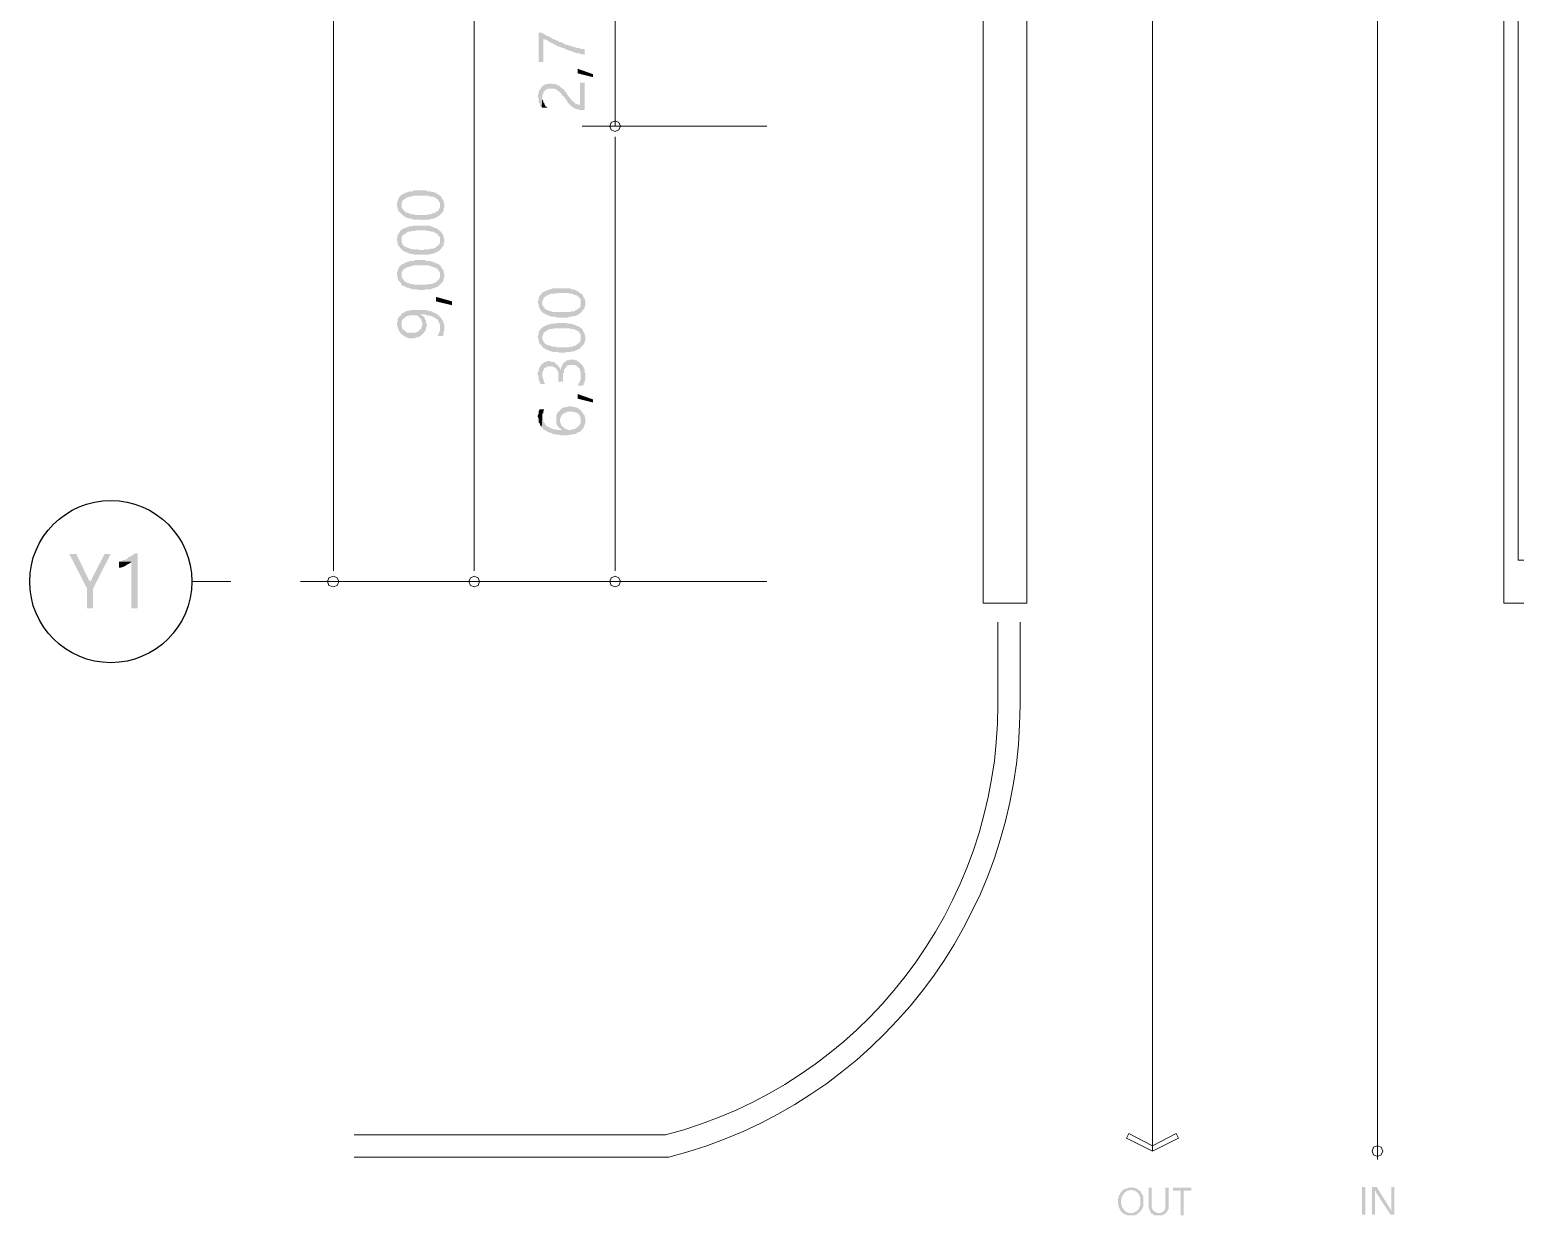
# Model space of a CAD drawing. Header units: millimetres. Extents: x -2246 to 101218, y 0 to 66109.
# Drawn here: x -2244 to 18315, y 8037 to 24444 of the extents above; entities that cross this region are included whole.
import ezdxf

# ---------------------------------------------------------------- set-up
doc = ezdxf.new("R2010")
doc.units = ezdxf.units.MM
doc.layers.add('PDF_솔리드 채우기', color=7, linetype='Continuous')
doc.layers.add('PDF_형상', color=7, linetype='Continuous')

msp = doc.modelspace()

# ---------------------------------------------------------------- hatches: boundary and pattern name
at = {"layer": 'PDF_솔리드 채우기', "transparency": 33554559}
for points in [[(4798, 24401), (4798, 23999), (4862, 23999), (4862, 24317), (4872, 24317), (4883, 24306), (4904, 24306), (4915, 24296), (4936, 24285), (4947, 24274), (4968, 24264), (4978, 24264), (4999, 24253), (5010, 24243), (5031, 24232), (5042, 24232), (5052, 24221), (5074, 24211), (5084, 24211), (5095, 24211), (5105, 24200), (5127, 24190), (5148, 24190), (5158, 24179), (5180, 24168), (5190, 24168), (5211, 24158), (5222, 24158), (5243, 24147), (5254, 24147), (5275, 24137), (5285, 24137), (5296, 24126), (5317, 24126), (5338, 24115), (5349, 24115), (5370, 24115), (5381, 24105), (5402, 24105), (5413, 24105), (5434, 24094), (5434, 24168), (5423, 24179), (5413, 24179), (5391, 24179), (5381, 24179), (5360, 24190), (5349, 24190), (5328, 24190), (5317, 24200), (5296, 24200), (5275, 24211), (5264, 24211), (5243, 24221), (5222, 24221), (5211, 24232), (5190, 24232), (5169, 24243), (5158, 24243), (5148, 24253), (5127, 24264), (5116, 24264), (5105, 24274), (5084, 24274), (5074, 24285), (5052, 24296), (5042, 24296), (5021, 24306), (5010, 24317), (4989, 24317), (4978, 24327), (4957, 24338), (4947, 24348), (4925, 24359), (4915, 24359), (4894, 24370), (4883, 24380), (4862, 24391), (4841, 24401)], [(4788, 23522), (4788, 23512), (4798, 23491), (4798, 23480), (4798, 23459), (4798, 23448), (4809, 23427), (4819, 23416), (4819, 23395), (4830, 23385), (4841, 23374), (4851, 23512), (4851, 23522), (4851, 23543), (4862, 23554), (4862, 23575), (4872, 23586), (4883, 23596), (4894, 23607), (4904, 23618), (4915, 23618), (4936, 23628), (4947, 23628), (4968, 23628), (4989, 23628), (4999, 23628), (5021, 23628), (5042, 23618), (5052, 23607), (5063, 23607), (5074, 23596), (5084, 23586), (5095, 23575), (5105, 23565), (5116, 23554), (5127, 23533), (5148, 23522), (5158, 23501), (5169, 23491), (5180, 23469), (5190, 23459), (5201, 23438), (5211, 23427), (5222, 23416), (5233, 23406), (5243, 23395), (5254, 23385), (5275, 23374), (5285, 23363), (5296, 23353), (5317, 23353), (5317, 23353), (5328, 23342), (5349, 23342), (5360, 23332), (5381, 23332), (5402, 23332), (5434, 23332), (5434, 23713), (5370, 23713), (5370, 23406), (5370, 23406), (5349, 23406), (5328, 23416), (5317, 23416), (5307, 23427), (5296, 23427), (5285, 23448), (5264, 23459), (5264, 23459), (5254, 23469), (5243, 23480), (5243, 23491), (5233, 23501), (5211, 23522), (5201, 23543), (5190, 23554), (5180, 23575), (5169, 23586), (5158, 23596), (5148, 23618), (5127, 23628), (5116, 23639), (5105, 23649), (5095, 23660), (5084, 23671), (5084, 23671), (5063, 23671), (5052, 23681), (5031, 23692), (5021, 23692), (4999, 23692), (4978, 23692), (4968, 23702), (4957, 23702), (4947, 23692), (4925, 23692), (4904, 23692), (4894, 23681), (4872, 23681), (4862, 23671), (4851, 23660), (4841, 23649), (4830, 23639), (4830, 23628), (4819, 23618), (4809, 23607), (4798, 23586), (4798, 23575), (4798, 23554), (4788, 23533)], [(4841, 23374), (4851, 23363), (4925, 23363), (4925, 23363), (4915, 23374), (4894, 23385), (4883, 23406), (4883, 23416), (4872, 23427), (4862, 23438), (4862, 23459), (4851, 23480), (4851, 23491), (4851, 23512)], [(2839, 22018), (2839, 22018), (2839, 21997), (2849, 21986), (2849, 21965), (2849, 21955), (2860, 21933), (2870, 21923), (2881, 21912), (2892, 21902), (2902, 21891), (2902, 22018), (2902, 22018), (2902, 22029), (2902, 22039), (2902, 22050), (2913, 22061), (2913, 22071), (2923, 22082), (2934, 22092), (2945, 22103), (2955, 22103), (2966, 22114), (2976, 22124), (2987, 22124), (3008, 22135), (3019, 22135), (3040, 22135), (3061, 22145), (3082, 22145), (3103, 22145), (3125, 22145), (3146, 22145), (3178, 22145), (3188, 22145), (3220, 22145), (3241, 22145), (3262, 22145), (3284, 22145), (3294, 22135), (3315, 22135), (3337, 22135), (3347, 22124), (3358, 22124), (3379, 22114), (3389, 22103), (3400, 22103), (3400, 22092), (3411, 22082), (3421, 22071), (3421, 22061), (3432, 22050), (3432, 22039), (3432, 22029), (3432, 22018), (3432, 22145), (3421, 22156), (3411, 22166), (3400, 22166), (3389, 22177), (3379, 22188), (3358, 22188), (3347, 22198), (3337, 22198), (3315, 22198), (3305, 22209), (3284, 22209), (3262, 22209), (3241, 22219), (3231, 22219), (3209, 22219), (3188, 22219), (3167, 22219), (3167, 22219), (3146, 22219), (3114, 22219), (3093, 22219), (3072, 22219), (3061, 22209), (3040, 22209), (3019, 22209), (2998, 22198), (2987, 22198), (2966, 22188), (2955, 22188), (2945, 22177), (2923, 22177), (2913, 22166), (2902, 22156), (2892, 22145), (2881, 22145), (2881, 22135), (2870, 22124), (2860, 22114), (2860, 22103), (2849, 22092), (2849, 22071), (2849, 22061), (2839, 22050), (2839, 22039)], [(2902, 21891), (2913, 21881), (2923, 21870), (2934, 21870), (2945, 21859), (2955, 21849), (2966, 21849), (2976, 21838), (2998, 21838), (3008, 21828), (3029, 21828), (3040, 21828), (3061, 21817), (3082, 21817), (3093, 21817), (3114, 21817), (3135, 21817), (3156, 21817), (3178, 21806), (3199, 21817), (3220, 21817), (3241, 21817), (3262, 21817), (3273, 21817), (3294, 21817), (3315, 21828), (3326, 21828), (3347, 21828), (3358, 21838), (3368, 21838), (3389, 21849), (3400, 21859), (3411, 21859), (3421, 21870), (3432, 21881), (3442, 21891), (3453, 21902), (3464, 21912), (3474, 21923), (3485, 21944), (3485, 21955), (3485, 21976), (3495, 21986), (3495, 22008), (3495, 22008), (3495, 22029), (3485, 22050), (3485, 22061), (3485, 22082), (3474, 22092), (3464, 22103), (3453, 22124), (3453, 22135), (3432, 22145), (3432, 22018), (3432, 22008), (3432, 21997), (3432, 21986), (3432, 21976), (3421, 21965), (3421, 21955), (3411, 21944), (3400, 21933), (3389, 21923), (3379, 21923), (3368, 21912), (3358, 21902), (3337, 21902), (3326, 21902), (3305, 21891), (3284, 21891), (3262, 21891), (3252, 21881), (3220, 21881), (3199, 21881), (3178, 21881), (3156, 21881), (3135, 21881), (3114, 21881), (3093, 21881), (3072, 21891), (3051, 21891), (3029, 21891), (3019, 21902), (2998, 21902), (2987, 21912), (2966, 21912), (2955, 21923), (2945, 21933), (2934, 21933), (2934, 21944), (2923, 21955), (2913, 21965), (2913, 21976), (2902, 21986), (2902, 21997), (2902, 22008), (2902, 22018)], [(2839, 21542), (2839, 21542), (2839, 21520), (2849, 21499), (2849, 21489), (2849, 21467), (2860, 21457), (2870, 21446), (2881, 21425), (2892, 21414), (2902, 21404), (2902, 21531), (2902, 21542), (2902, 21552), (2902, 21563), (2902, 21573), (2913, 21584), (2913, 21595), (2923, 21605), (2934, 21605), (2945, 21616), (2955, 21626), (2966, 21626), (2976, 21637), (2987, 21647), (3008, 21647), (3019, 21647), (3040, 21658), (3061, 21658), (3082, 21658), (3103, 21669), (3125, 21669), (3146, 21669), (3178, 21669), (3188, 21669), (3220, 21669), (3241, 21669), (3262, 21658), (3284, 21658), (3294, 21658), (3315, 21647), (3337, 21647), (3347, 21647), (3358, 21637), (3379, 21626), (3389, 21626), (3400, 21616), (3400, 21605), (3411, 21595), (3421, 21595), (3421, 21584), (3432, 21573), (3432, 21552), (3432, 21542), (3432, 21531), (3432, 21658), (3421, 21669), (3411, 21679), (3400, 21690), (3389, 21690), (3379, 21700), (3358, 21700), (3347, 21711), (3337, 21711), (3315, 21722), (3305, 21722), (3284, 21732), (3262, 21732), (3241, 21732), (3231, 21732), (3209, 21732), (3188, 21732), (3167, 21732), (3167, 21732), (3146, 21732), (3114, 21732), (3093, 21732), (3072, 21732), (3061, 21732), (3040, 21722), (3019, 21722), (2998, 21722), (2987, 21711), (2966, 21711), (2955, 21700), (2945, 21700), (2923, 21690), (2913, 21679), (2902, 21679), (2892, 21669), (2881, 21658), (2881, 21647), (2870, 21637), (2860, 21626), (2860, 21616), (2849, 21605), (2849, 21595), (2849, 21584), (2839, 21563), (2839, 21552)], [(2902, 21404), (2913, 21393), (2923, 21383), (2934, 21383), (2945, 21372), (2955, 21372), (2966, 21361), (2976, 21361), (2998, 21351), (3008, 21351), (3029, 21340), (3040, 21340), (3061, 21340), (3082, 21330), (3093, 21330), (3114, 21330), (3135, 21330), (3156, 21330), (3178, 21330), (3199, 21330), (3220, 21330), (3241, 21330), (3262, 21330), (3273, 21330), (3294, 21340), (3315, 21340), (3326, 21340), (3347, 21351), (3358, 21351), (3368, 21361), (3389, 21361), (3400, 21372), (3411, 21383), (3421, 21383), (3432, 21393), (3442, 21404), (3453, 21414), (3464, 21436), (3474, 21446), (3485, 21457), (3485, 21478), (3485, 21489), (3495, 21510), (3495, 21520), (3495, 21531), (3495, 21542), (3485, 21563), (3485, 21584), (3485, 21595), (3474, 21605), (3464, 21626), (3453, 21637), (3453, 21647), (3432, 21658), (3432, 21531), (3432, 21520), (3432, 21510), (3432, 21499), (3432, 21489), (3421, 21478), (3421, 21467), (3411, 21457), (3400, 21457), (3389, 21446), (3379, 21436), (3368, 21425), (3358, 21425), (3337, 21414), (3326, 21414), (3305, 21414), (3284, 21404), (3262, 21404), (3252, 21404), (3220, 21404), (3199, 21393), (3178, 21393), (3156, 21393), (3135, 21404), (3114, 21404), (3093, 21404), (3072, 21404), (3051, 21404), (3029, 21414), (3019, 21414), (2998, 21425), (2987, 21425), (2966, 21436), (2955, 21436), (2945, 21446), (2934, 21457), (2934, 21457), (2923, 21467), (2913, 21478), (2913, 21489), (2902, 21499), (2902, 21510), (2902, 21520), (2902, 21531)], [(2839, 21054), (2839, 21054), (2839, 21033), (2849, 21023), (2849, 21001), (2849, 20991), (2860, 20970), (2870, 20959), (2881, 20948), (2892, 20938), (2902, 20917), (2902, 21054), (2902, 21054), (2902, 21065), (2902, 21076), (2902, 21086), (2913, 21097), (2913, 21107), (2923, 21118), (2934, 21128), (2945, 21139), (2955, 21139), (2966, 21150), (2976, 21150), (2987, 21160), (3008, 21160), (3019, 21171), (3040, 21171), (3061, 21181), (3082, 21181), (3103, 21181), (3125, 21181), (3146, 21181), (3178, 21181), (3188, 21181), (3220, 21181), (3241, 21181), (3262, 21181), (3284, 21181), (3294, 21171), (3315, 21171), (3337, 21160), (3347, 21160), (3358, 21150), (3379, 21150), (3389, 21139), (3400, 21128), (3400, 21128), (3411, 21118), (3421, 21107), (3421, 21097), (3432, 21086), (3432, 21076), (3432, 21065), (3432, 21054), (3432, 21181), (3421, 21192), (3411, 21203), (3400, 21203), (3389, 21213), (3379, 21213), (3358, 21224), (3347, 21224), (3337, 21234), (3315, 21234), (3305, 21245), (3284, 21245), (3262, 21245), (3241, 21245), (3231, 21256), (3209, 21256), (3188, 21256), (3167, 21256), (3167, 21256), (3146, 21256), (3114, 21256), (3093, 21256), (3072, 21245), (3061, 21245), (3040, 21245), (3019, 21245), (2998, 21234), (2987, 21234), (2966, 21224), (2955, 21224), (2945, 21213), (2923, 21203), (2913, 21203), (2902, 21192), (2892, 21181), (2881, 21171), (2881, 21171), (2870, 21160), (2860, 21150), (2860, 21139), (2849, 21118), (2849, 21107), (2849, 21097), (2839, 21086), (2839, 21076)], [(2902, 20917), (2913, 20906), (2923, 20895), (2934, 20895), (2945, 20895), (2955, 20885), (2966, 20885), (2976, 20874), (2998, 20874), (3008, 20864), (3029, 20864), (3040, 20853), (3061, 20853), (3082, 20853), (3093, 20853), (3114, 20853), (3135, 20842), (3156, 20842), (3178, 20842), (3199, 20842), (3220, 20842), (3241, 20853), (3262, 20853), (3273, 20853), (3294, 20853), (3315, 20853), (3326, 20864), (3347, 20864), (3358, 20874), (3368, 20874), (3389, 20885), (3400, 20885), (3411, 20895), (3421, 20906), (3432, 20917), (3442, 20927), (3453, 20938), (3464, 20948), (3474, 20959), (3485, 20980), (3485, 20991), (3485, 21012), (3495, 21023), (3495, 21044), (3495, 21044), (3495, 21065), (3485, 21076), (3485, 21097), (3485, 21107), (3474, 21128), (3464, 21139), (3453, 21150), (3453, 21171), (3432, 21181), (3432, 21054), (3432, 21044), (3432, 21033), (3432, 21023), (3432, 21012), (3421, 21001), (3421, 20991), (3411, 20980), (3400, 20970), (3389, 20959), (3379, 20948), (3368, 20948), (3358, 20938), (3337, 20938), (3326, 20927), (3305, 20927), (3284, 20927), (3262, 20917), (3252, 20917), (3220, 20917), (3199, 20917), (3178, 20917), (3156, 20917), (3135, 20917), (3114, 20917), (3093, 20917), (3072, 20917), (3051, 20927), (3029, 20927), (3019, 20927), (2998, 20938), (2987, 20938), (2966, 20948), (2955, 20959), (2945, 20959), (2934, 20970), (2934, 20980), (2923, 20991), (2913, 21001), (2913, 21012), (2902, 21023), (2902, 21033), (2902, 21044), (2902, 21054)], [(4788, 20673), (4788, 20673), (4798, 20652), (4798, 20631), (4798, 20620), (4809, 20599), (4809, 20588), (4819, 20578), (4830, 20556), (4841, 20546), (4851, 20535), (4851, 20673), (4851, 20673), (4851, 20684), (4851, 20694), (4862, 20705), (4862, 20715), (4862, 20726), (4872, 20737), (4883, 20747), (4894, 20747), (4904, 20758), (4915, 20768), (4925, 20768), (4936, 20779), (4957, 20779), (4968, 20790), (4989, 20790), (5010, 20790), (5031, 20790), (5052, 20800), (5074, 20800), (5095, 20800), (5127, 20800), (5137, 20800), (5169, 20800), (5190, 20800), (5211, 20800), (5233, 20790), (5243, 20790), (5264, 20790), (5285, 20779), (5296, 20779), (5307, 20768), (5328, 20768), (5338, 20758), (5349, 20747), (5360, 20737), (5360, 20737), (5370, 20726), (5381, 20715), (5381, 20705), (5381, 20694), (5381, 20673), (5381, 20662), (5391, 20790), (5370, 20800), (5360, 20811), (5349, 20821), (5338, 20821), (5328, 20832), (5307, 20842), (5296, 20842), (5285, 20853), (5264, 20853), (5254, 20853), (5233, 20864), (5211, 20864), (5201, 20864), (5180, 20864), (5158, 20864), (5137, 20864), (5116, 20864), (5116, 20864), (5095, 20864), (5074, 20864), (5042, 20864), (5031, 20864), (5010, 20864), (4989, 20864), (4968, 20853), (4957, 20853), (4936, 20842), (4925, 20842), (4904, 20832), (4894, 20832), (4883, 20821), (4862, 20811), (4851, 20811), (4841, 20800), (4841, 20790), (4830, 20779), (4819, 20768), (4809, 20758), (4809, 20747), (4798, 20737), (4798, 20726), (4798, 20715), (4798, 20705), (4788, 20684)], [(4851, 20535), (4862, 20525), (4883, 20514), (4883, 20514), (4894, 20504), (4904, 20504), (4915, 20493), (4936, 20493), (4947, 20482), (4957, 20482), (4978, 20472), (4989, 20472), (5010, 20472), (5031, 20472), (5052, 20461), (5063, 20461), (5084, 20461), (5105, 20461), (5127, 20461), (5148, 20461), (5169, 20461), (5190, 20461), (5211, 20461), (5222, 20472), (5243, 20472), (5264, 20472), (5275, 20482), (5296, 20482), (5307, 20482), (5328, 20493), (5338, 20493), (5349, 20504), (5360, 20514), (5370, 20514), (5381, 20525), (5391, 20535), (5402, 20546), (5413, 20567), (5423, 20578), (5434, 20588), (5434, 20609), (5444, 20620), (5444, 20641), (5444, 20662), (5444, 20662), (5444, 20673), (5444, 20694), (5434, 20715), (5434, 20726), (5423, 20737), (5413, 20758), (5413, 20768), (5402, 20779), (5391, 20790), (5381, 20662), (5381, 20662), (5381, 20641), (5381, 20631), (5381, 20620), (5370, 20609), (5370, 20599), (5360, 20588), (5349, 20588), (5338, 20578), (5328, 20567), (5317, 20567), (5307, 20556), (5285, 20546), (5275, 20546), (5254, 20546), (5233, 20535), (5222, 20535), (5201, 20535), (5180, 20535), (5148, 20535), (5127, 20535), (5105, 20535), (5084, 20535), (5063, 20535), (5042, 20535), (5021, 20535), (4999, 20535), (4978, 20546), (4968, 20546), (4947, 20556), (4936, 20556), (4925, 20567), (4904, 20567), (4894, 20578), (4883, 20588), (4883, 20599), (4872, 20599), (4862, 20609), (4862, 20620), (4851, 20631), (4851, 20641), (4851, 20652), (4851, 20673)], [(2839, 20376), (2839, 20366), (2839, 20345), (2849, 20334), (2849, 20313), (2860, 20302), (2860, 20281), (2870, 20271), (2881, 20260), (2892, 20239), (2902, 20366), (2902, 20376), (2902, 20398), (2902, 20408), (2913, 20429), (2923, 20440), (2934, 20451), (2945, 20461), (2955, 20461), (2966, 20472), (2976, 20482), (2998, 20482), (3008, 20493), (3029, 20493), (3051, 20493), (3061, 20493), (3072, 20493), (3093, 20493), (3114, 20493), (3125, 20482), (3135, 20472), (3146, 20461), (3156, 20451), (3167, 20504), (3167, 20504), (3188, 20504), (3209, 20504), (3231, 20504), (3252, 20493), (3262, 20493), (3284, 20493), (3294, 20482), (3315, 20482), (3326, 20472), (3337, 20472), (3358, 20461), (3368, 20451), (3368, 20451), (3389, 20440), (3400, 20429), (3411, 20419), (3411, 20398), (3421, 20387), (3432, 20366), (3432, 20355), (3432, 20334), (3432, 20323), (3432, 20472), (3421, 20482), (3411, 20493), (3400, 20504), (3389, 20504), (3379, 20514), (3368, 20525), (3358, 20525), (3337, 20535), (3326, 20546), (3315, 20546), (3294, 20546), (3284, 20556), (3262, 20556), (3241, 20567), (3231, 20567), (3209, 20567), (3188, 20567), (3167, 20567), (3146, 20567), (3125, 20567), (3114, 20567), (3093, 20567), (3072, 20567), (3051, 20567), (3029, 20567), (3019, 20556), (2998, 20556), (2987, 20556), (2966, 20546), (2955, 20546), (2945, 20535), (2923, 20525), (2913, 20525), (2913, 20514), (2902, 20514), (2892, 20493), (2881, 20482), (2870, 20472), (2860, 20461), (2849, 20440), (2849, 20429), (2849, 20408), (2839, 20398)], [(2892, 20239), (2902, 20228), (2913, 20228), (2923, 20218), (2934, 20207), (2955, 20196), (2966, 20186), (2976, 20186), (2998, 20175), (3019, 20175), (3029, 20175), (3051, 20175), (3072, 20175), (3082, 20175), (3103, 20186), (3125, 20186), (3135, 20186), (3146, 20196), (3167, 20207), (3178, 20218), (3188, 20228), (3188, 20376), (3188, 20366), (3188, 20345), (3178, 20334), (3178, 20313), (3167, 20302), (3156, 20292), (3146, 20281), (3135, 20271), (3125, 20260), (3114, 20260), (3093, 20249), (3082, 20249), (3061, 20249), (3040, 20249), (3040, 20249), (3019, 20249), (2998, 20249), (2987, 20249), (2966, 20260), (2955, 20271), (2945, 20281), (2945, 20281), (2923, 20292), (2913, 20302), (2913, 20323), (2902, 20334), (2902, 20355), (2902, 20366)], [(3156, 20451), (3167, 20440), (3178, 20429), (3178, 20408), (3188, 20387), (3188, 20376), (3188, 20228), (3199, 20239), (3209, 20249), (3220, 20260), (3231, 20281), (3241, 20292), (3241, 20302), (3241, 20323), (3252, 20345), (3252, 20355), (3252, 20366), (3241, 20387), (3241, 20408), (3241, 20419), (3231, 20429), (3220, 20451), (3220, 20461), (3209, 20472), (3199, 20482), (3178, 20493), (3167, 20504), (3167, 20504)], [(3400, 20207), (3474, 20207), (3474, 20218), (3485, 20228), (3485, 20249), (3485, 20260), (3495, 20281), (3495, 20302), (3495, 20313), (3495, 20323), (3495, 20334), (3495, 20355), (3485, 20376), (3485, 20387), (3474, 20408), (3474, 20419), (3464, 20429), (3453, 20451), (3442, 20461), (3432, 20472), (3432, 20323), (3432, 20302), (3432, 20292), (3432, 20271), (3421, 20260), (3421, 20239), (3411, 20228)], [(4788, 20186), (4788, 20186), (4798, 20165), (4798, 20154), (4798, 20133), (4809, 20122), (4809, 20101), (4819, 20090), (4830, 20080), (4841, 20069), (4851, 20059), (4851, 20186), (4851, 20186), (4851, 20196), (4851, 20207), (4862, 20218), (4862, 20228), (4862, 20239), (4872, 20249), (4883, 20260), (4894, 20271), (4904, 20271), (4915, 20281), (4925, 20292), (4936, 20292), (4957, 20302), (4968, 20302), (4989, 20302), (5010, 20313), (5031, 20313), (5052, 20313), (5074, 20313), (5095, 20313), (5127, 20313), (5137, 20313), (5169, 20313), (5190, 20313), (5211, 20313), (5233, 20313), (5243, 20302), (5264, 20302), (5285, 20302), (5296, 20292), (5307, 20292), (5328, 20281), (5338, 20271), (5349, 20271), (5360, 20260), (5360, 20249), (5370, 20239), (5381, 20228), (5381, 20218), (5381, 20207), (5381, 20196), (5381, 20186), (5391, 20313), (5370, 20323), (5360, 20334), (5349, 20334), (5338, 20345), (5328, 20345), (5307, 20355), (5296, 20355), (5285, 20366), (5264, 20366), (5254, 20376), (5233, 20376), (5211, 20376), (5201, 20376), (5180, 20387), (5158, 20387), (5137, 20387), (5116, 20387), (5116, 20387), (5095, 20387), (5074, 20387), (5042, 20387), (5031, 20376), (5010, 20376), (4989, 20376), (4968, 20376), (4957, 20366), (4936, 20366), (4925, 20355), (4904, 20355), (4894, 20345), (4883, 20345), (4862, 20334), (4851, 20323), (4841, 20313), (4841, 20313), (4830, 20302), (4819, 20292), (4809, 20281), (4809, 20271), (4798, 20260), (4798, 20239), (4798, 20228), (4798, 20218), (4788, 20207)], [(4851, 20059), (4862, 20037), (4883, 20037), (4883, 20027), (4894, 20027), (4904, 20016), (4915, 20016), (4936, 20006), (4947, 20006), (4957, 19995), (4978, 19995), (4989, 19985), (5010, 19985), (5031, 19985), (5052, 19985), (5063, 19985), (5084, 19974), (5105, 19974), (5127, 19974), (5148, 19974), (5169, 19974), (5190, 19985), (5211, 19985), (5222, 19985), (5243, 19985), (5264, 19995), (5275, 19995), (5296, 19995), (5307, 20006), (5328, 20006), (5338, 20016), (5349, 20027), (5360, 20027), (5370, 20037), (5381, 20048), (5391, 20059), (5402, 20069), (5413, 20080), (5423, 20090), (5434, 20112), (5434, 20122), (5444, 20143), (5444, 20154), (5444, 20175), (5444, 20175), (5444, 20196), (5444, 20207), (5434, 20228), (5434, 20239), (5423, 20260), (5413, 20271), (5413, 20281), (5402, 20302), (5391, 20313), (5381, 20186), (5381, 20175), (5381, 20165), (5381, 20154), (5381, 20143), (5370, 20133), (5370, 20122), (5360, 20112), (5349, 20101), (5338, 20090), (5328, 20090), (5317, 20080), (5307, 20069), (5285, 20069), (5275, 20059), (5254, 20059), (5233, 20059), (5222, 20048), (5201, 20048), (5180, 20048), (5148, 20048), (5127, 20048), (5105, 20048), (5084, 20048), (5063, 20048), (5042, 20048), (5021, 20059), (4999, 20059), (4978, 20059), (4968, 20069), (4947, 20069), (4936, 20080), (4925, 20080), (4904, 20090), (4894, 20090), (4883, 20101), (4883, 20112), (4872, 20122), (4862, 20133), (4862, 20143), (4851, 20154), (4851, 20165), (4851, 20175), (4851, 20186)], [(4788, 19677), (4788, 19667), (4798, 19646), (4798, 19635), (4798, 19614), (4798, 19603), (4809, 19582), (4809, 19571), (4819, 19550), (4830, 19540), (4894, 19540), (4883, 19550), (4872, 19571), (4872, 19582), (4862, 19603), (4862, 19614), (4851, 19635), (4851, 19646), (4851, 19667), (4841, 19815), (4830, 19804), (4830, 19794), (4819, 19783), (4809, 19762), (4798, 19751), (4798, 19730), (4798, 19720), (4788, 19699)], [(4841, 19815), (4851, 19667), (4851, 19677), (4851, 19699), (4862, 19720), (4862, 19730), (4872, 19741), (4872, 19751), (4883, 19762), (4894, 19773), (4915, 19773), (4925, 19783), (4947, 19783), (4957, 19783), (4968, 19783), (4978, 19783), (4999, 19783), (5010, 19773), (5021, 19773), (5031, 19762), (5042, 19751), (5052, 19741), (5052, 19730), (5063, 19720), (5074, 19699), (5074, 19688), (5074, 19667), (5074, 19646), (5074, 19624), (5074, 19571), (5137, 19571), (5137, 19624), (5137, 19646), (5137, 19667), (5137, 19688), (5148, 19699), (5148, 19720), (5148, 19730), (5158, 19751), (5169, 19762), (5180, 19773), (5180, 19783), (5190, 19794), (5201, 19794), (5222, 19804), (5233, 19804), (5243, 19804), (5264, 19804), (5264, 19804), (5285, 19804), (5296, 19804), (5317, 19794), (5328, 19783), (5338, 19783), (5349, 19762), (5360, 19762), (5370, 19741), (5370, 19730), (5381, 19709), (5381, 19699), (5381, 19677), (5381, 19656), (5391, 19815), (5381, 19826), (5370, 19836), (5349, 19847), (5338, 19857), (5328, 19868), (5307, 19868), (5285, 19879), (5275, 19879), (5254, 19879), (5243, 19879), (5222, 19879), (5211, 19868), (5190, 19868), (5180, 19857), (5169, 19847), (5148, 19836), (5148, 19836), (5137, 19826), (5127, 19804), (5127, 19794), (5116, 19783), (5105, 19762), (5105, 19741), (5105, 19730), (5105, 19730), (5095, 19741), (5095, 19751), (5084, 19773), (5074, 19783), (5063, 19794), (5052, 19815), (5042, 19815), (5031, 19826), (5021, 19836), (5010, 19847), (4989, 19847), (4978, 19847), (4957, 19857), (4947, 19857), (4936, 19857), (4915, 19857), (4904, 19847), (4883, 19847), (4872, 19836), (4862, 19826)], [(5338, 19518), (5413, 19518), (5413, 19518), (5423, 19540), (5423, 19550), (5434, 19561), (5434, 19582), (5444, 19603), (5444, 19614), (5444, 19635), (5444, 19656), (5444, 19677), (5444, 19688), (5434, 19709), (5434, 19730), (5434, 19741), (5423, 19762), (5423, 19773), (5413, 19783), (5402, 19804), (5391, 19815), (5391, 19815), (5381, 19656), (5381, 19656), (5381, 19635), (5381, 19624), (5381, 19603), (5370, 19593), (5370, 19571), (5360, 19561), (5349, 19540), (5349, 19529)], [(4788, 19084), (4788, 19084), (4798, 19063), (4798, 19042), (4798, 19031), (4798, 19010), (4809, 18999), (4819, 18989), (4819, 18968), (4830, 18957), (4841, 18946), (4851, 19084), (4851, 19095), (4851, 19105), (4851, 19127), (4862, 19137), (4862, 19158), (4872, 19180), (4872, 19190), (4809, 19190), (4809, 19190), (4809, 19180), (4798, 19158), (4798, 19148), (4798, 19127), (4788, 19105)], [(5042, 19052), (5042, 19031), (5042, 19010), (5042, 18999), (5052, 18978), (5052, 18968), (5063, 18957), (5074, 18946), (5084, 18936), (5095, 18925), (5116, 18915), (5127, 18904), (5127, 18904), (5137, 18946), (5127, 18957), (5116, 18968), (5105, 18989), (5105, 18999), (5095, 19021), (5095, 19031), (5095, 19180), (5084, 19169), (5074, 19158), (5063, 19148), (5052, 19137), (5052, 19116), (5042, 19105), (5042, 19084), (5042, 19063)], [(5095, 19180), (5095, 19031), (5095, 19031), (5095, 19052), (5105, 19074), (5105, 19084), (5116, 19105), (5127, 19116), (5137, 19127), (5148, 19137), (5158, 19137), (5169, 19148), (5190, 19148), (5201, 19158), (5222, 19158), (5243, 19158), (5254, 19158), (5264, 19158), (5285, 19158), (5296, 19148), (5317, 19148), (5328, 19137), (5349, 19127), (5349, 19127), (5360, 19116), (5370, 19095), (5370, 19084), (5381, 19074), (5381, 19052), (5381, 19031), (5391, 18894), (5402, 18915), (5413, 18925), (5423, 18936), (5423, 18946), (5434, 18968), (5434, 18978), (5444, 18999), (5444, 19010), (5444, 19031), (5444, 19042), (5444, 19052), (5444, 19074), (5434, 19095), (5434, 19105), (5423, 19116), (5413, 19137), (5402, 19148), (5391, 19158), (5381, 19180), (5381, 19180), (5360, 19190), (5349, 19201), (5338, 19211), (5317, 19211), (5307, 19222), (5285, 19222), (5275, 19222), (5254, 19232), (5233, 19232), (5211, 19232), (5201, 19222), (5180, 19222), (5169, 19222), (5148, 19211), (5137, 19211), (5116, 19201), (5105, 19190)], [(4841, 18946), (4851, 18936), (4862, 18915), (4883, 18904), (4894, 18894), (4904, 18894), (4915, 18883), (4936, 18872), (4947, 18872), (4968, 18862), (4978, 18862), (4989, 18851), (5010, 18851), (5031, 18841), (5042, 18841), (5063, 18841), (5084, 18841), (5095, 18830), (5116, 18830), (5137, 18830), (5158, 18830), (5169, 18830), (5190, 18830), (5211, 18830), (5233, 18841), (5254, 18841), (5264, 18841), (5285, 18851), (5296, 18851), (5317, 18851), (5328, 18862), (5338, 18872), (5360, 18872), (5370, 18883), (5370, 18883), (5391, 18894), (5381, 19031), (5381, 19031), (5381, 19010), (5381, 18999), (5370, 18978), (5360, 18968), (5349, 18957), (5338, 18946), (5338, 18946), (5328, 18936), (5307, 18925), (5296, 18915), (5275, 18915), (5264, 18915), (5243, 18904), (5222, 18904), (5211, 18904), (5190, 18915), (5180, 18915), (5158, 18925), (5148, 18936), (5137, 18946), (5127, 18904), (5127, 18904), (5105, 18904), (5084, 18904), (5063, 18904), (5052, 18904), (5031, 18915), (5010, 18915), (4999, 18915), (4978, 18925), (4968, 18925), (4957, 18936), (4936, 18946), (4925, 18946), (4915, 18957), (4904, 18968), (4894, 18978), (4883, 18999), (4872, 19010), (4862, 19021), (4862, 19042), (4851, 19052), (4851, 19074), (4851, 19084)], [(-1599, 17188), (-1695, 17188), (-1451, 16712), (-1451, 16436), (-1366, 16436), (-1366, 16712), (-1409, 16796), (-1409, 16807), (-1419, 16828), (-1430, 16839)], [(-1123, 17188), (-1208, 17188), (-1388, 16839), (-1388, 16828), (-1398, 16817), (-1409, 16796), (-1409, 16796), (-1366, 16712)], [(-985, 17082), (-1006, 17082), (-1006, 16998), (-1006, 16998), (-985, 16998), (-964, 17008), (-953, 17008), (-932, 17019), (-911, 17029), (-900, 17040), (-879, 17050), (-858, 17061), (-847, 17072), (-837, 17082)], [(-752, 17199), (-784, 17199), (-794, 17188), (-816, 17178), (-826, 17167), (-847, 17156), (-869, 17146), (-890, 17135), (-890, 17125), (-911, 17114), (-932, 17103), (-953, 17103), (-964, 17093), (-985, 17082), (-837, 17082), (-837, 16436), (-752, 16436)], [(12891, 8386), (12880, 8376), (12869, 8376), (12869, 8365), (12869, 8365), (12859, 8354), (12848, 8354), (12848, 8344), (12848, 8333), (12838, 8323), (12838, 8312), (12827, 8312), (12827, 8301), (12827, 8291), (12827, 8280), (12816, 8270), (12816, 8259), (12816, 8248), (12816, 8238), (12816, 8227), (12816, 8217), (12816, 8206), (12816, 8195), (12816, 8185), (12827, 8174), (12827, 8164), (12827, 8153), (12827, 8143), (12838, 8132), (12838, 8121), (12838, 8121), (12848, 8111), (12848, 8100), (12859, 8090), (12869, 8090), (12869, 8079), (12880, 8068), (12891, 8068), (12891, 8058), (12901, 8058), (12912, 8047), (12922, 8047), (12933, 8047), (12944, 8037), (12954, 8037), (12965, 8037), (12975, 8037), (12986, 8037), (12997, 8037), (12997, 8037), (13007, 8037), (13018, 8037), (13028, 8037), (13039, 8037), (13050, 8037), (13060, 8047), (13071, 8047), (13081, 8047), (13081, 8058), (13092, 8058), (13102, 8068), (12997, 8068), (12986, 8068), (12975, 8068), (12965, 8068), (12954, 8079), (12944, 8079), (12933, 8079), (12922, 8090), (12922, 8090), (12912, 8100), (12901, 8111), (12901, 8111), (12891, 8121), (12891, 8132), (12880, 8132), (12880, 8143), (12869, 8153), (12869, 8164), (12869, 8174), (12869, 8185), (12859, 8195), (12859, 8206), (12859, 8217), (12859, 8227), (12859, 8238), (12859, 8248), (12859, 8259), (12869, 8270), (12869, 8280), (12869, 8291), (12869, 8301), (12880, 8301), (12880, 8312), (12891, 8323), (12891, 8333), (12901, 8333), (12901, 8344), (12912, 8354), (12922, 8354), (12933, 8365), (12933, 8365), (12944, 8376), (12954, 8376), (12965, 8376), (12975, 8386), (12986, 8386), (12997, 8386)], [(12997, 8418), (12997, 8418), (12986, 8418), (12975, 8418), (12965, 8418), (12954, 8418), (12944, 8407), (12933, 8407), (12922, 8407), (12912, 8397), (12901, 8397), (12891, 8397), (12891, 8386), (12997, 8386), (13007, 8386), (13018, 8386), (13028, 8376), (13039, 8376), (13050, 8376), (13060, 8376), (13060, 8365), (13071, 8365), (13081, 8354), (13092, 8344), (13092, 8344), (13102, 8333), (13102, 8323), (13113, 8323), (13113, 8312), (13113, 8301), (13124, 8291), (13124, 8280), (13124, 8270), (13124, 8259), (13124, 8248), (13124, 8238), (13124, 8227), (13124, 8217), (13124, 8206), (13124, 8195), (13124, 8185), (13124, 8174), (13124, 8164), (13113, 8153), (13113, 8143), (13113, 8132), (13102, 8121), (13102, 8121), (13092, 8111), (13092, 8111), (13081, 8100), (13081, 8100), (13071, 8090), (13060, 8090), (13050, 8079), (13050, 8079), (13039, 8079), (13028, 8068), (13018, 8068), (13007, 8068), (12997, 8068), (13102, 8068), (13113, 8068), (13113, 8079), (13124, 8090), (13124, 8090), (13134, 8100), (13134, 8100), (13145, 8111), (13145, 8121), (13155, 8132), (13155, 8143), (13155, 8143), (13166, 8153), (13166, 8164), (13166, 8174), (13166, 8185), (13166, 8195), (13166, 8206), (13166, 8217), (13166, 8227), (13166, 8238), (13166, 8248), (13166, 8259), (13166, 8270), (13166, 8280), (13166, 8291), (13166, 8301), (13155, 8312), (13155, 8323), (13155, 8323), (13145, 8333), (13145, 8344), (13134, 8354), (13134, 8365), (13124, 8365), (13124, 8376), (13113, 8376), (13102, 8386), (13092, 8397), (13092, 8397), (13081, 8407), (13071, 8407), (13060, 8407), (13050, 8418), (13039, 8418), (13028, 8418), (13018, 8418), (13007, 8418)], [(13283, 8418), (13240, 8418), (13240, 8185), (13240, 8174), (13240, 8164), (13240, 8153), (13240, 8143), (13251, 8132), (13251, 8121), (13251, 8111), (13251, 8100), (13261, 8100), (13261, 8090), (13272, 8079), (13272, 8079), (13272, 8068), (13378, 8068), (13378, 8068), (13367, 8068), (13357, 8068), (13346, 8079), (13335, 8079), (13335, 8079), (13325, 8090), (13314, 8090), (13314, 8100), (13304, 8100), (13304, 8111), (13293, 8111), (13293, 8121), (13293, 8132), (13283, 8143), (13283, 8153), (13283, 8164), (13283, 8174), (13283, 8185)], [(13516, 8418), (13473, 8418), (13473, 8185), (13473, 8174), (13473, 8164), (13473, 8153), (13473, 8143), (13473, 8132), (13463, 8121), (13463, 8111), (13463, 8100), (13452, 8100), (13452, 8090), (13441, 8090), (13431, 8079), (13431, 8079), (13420, 8079), (13410, 8068), (13399, 8068), (13388, 8068), (13378, 8068), (13272, 8068), (13283, 8058), (13293, 8058), (13293, 8058), (13304, 8047), (13314, 8047), (13314, 8037), (13325, 8037), (13335, 8037), (13346, 8037), (13357, 8037), (13367, 8037), (13378, 8037), (13388, 8037), (13399, 8037), (13410, 8037), (13410, 8037), (13420, 8037), (13431, 8037), (13441, 8047), (13452, 8047), (13452, 8047), (13463, 8058), (13473, 8058), (13473, 8068), (13484, 8068), (13484, 8079), (13494, 8090), (13494, 8090), (13505, 8100), (13505, 8111), (13505, 8121), (13516, 8121), (13516, 8132), (13516, 8143), (13516, 8153), (13516, 8164), (13516, 8174), (13516, 8185)], [(13833, 8418), (13579, 8418), (13579, 8376), (13685, 8376), (13685, 8037), (13727, 8037), (13727, 8376), (13833, 8376)], [(16397, 8429), (16333, 8429), (16333, 8047), (16375, 8047), (16375, 8323), (16375, 8333), (16375, 8344), (16375, 8354), (16375, 8365), (16375, 8376), (16375, 8376)], [(16397, 8429), (16375, 8376), (16386, 8365), (16386, 8354), (16386, 8354), (16587, 8047), (16598, 8100), (16598, 8100), (16587, 8111), (16587, 8121)], [(16640, 8429), (16598, 8429), (16598, 8153), (16598, 8153), (16598, 8143), (16598, 8132), (16598, 8121), (16598, 8111), (16598, 8100), (16598, 8100), (16587, 8047), (16640, 8047)]]:
    msp.add_hatch(color=256, dxfattribs=at).paths.add_polyline_path(points)

# ---------------------------------------------------------------- linework, layer by layer
at = {"layer": 'PDF_솔리드 채우기', "lineweight": 5, "transparency": 33554559}
for points in [[(5338, 23904), (5550, 23829), (5338, 23840), (5550, 23787)], [(3379, 20747), (3601, 20684), (3379, 20684), (3601, 20631)], [(5338, 19402), (5550, 19328), (5338, 19338), (5550, 19285)], [(16238, 8047), (16195, 8047), (16238, 8429), (16195, 8429)]]:
    msp.add_solid(points, dxfattribs=at)
at = {"layer": 'PDF_형상', "lineweight": 5}
for points in [[(61869, 51221), (10952, 51221), (10952, 25609), (10952, 16510), (11556, 16510), (11556, 17103), (11556, 25609), (11556, 26213), (11556, 28310)], [(1960, 16955), (1960, 17103), (1960, 48912), (1960, 49071)], [(5857, 23109), (5857, 25810)], [(13293, 25810), (13293, 8926)], [(3908, 16955), (3908, 17103), (3908, 25514), (3908, 25662)], [(16407, 8810), (16407, 25620)], [(5857, 16955), (5857, 17103), (5857, 22813), (5857, 22505)], [(1504, 16807), (7955, 16807), (5402, 16807)], [(7955, 16807), (3453, 16807)]]:
    msp.add_lwpolyline(points, dxfattribs=at)
for points in [[(18356, 25408), (18960, 25408), (18960, 26213), (18155, 26213), (18155, 16510), (18759, 16510), (18759, 17103), (18356, 17103)], [(5402, 23109), (7955, 23109)], [(5857, 23035), (5910, 23056), (5932, 23109), (5910, 23162), (5857, 23183), (5804, 23162), (5783, 23109), (5804, 23056)], [(5857, 23035), (5910, 23056), (5932, 23109), (5910, 23162), (5857, 23183), (5804, 23162), (5783, 23109), (5804, 23056)], [(5857, 22813), (5857, 22961)], [(1960, 16881), (1896, 16860), (1875, 16807), (1896, 16754), (1960, 16733), (2013, 16754), (2034, 16807), (2013, 16860)], [(3908, 16881), (3856, 16860), (3834, 16807), (3856, 16754), (3908, 16733), (3961, 16754), (3983, 16807), (3961, 16860)], [(5857, 16881), (5804, 16860), (5783, 16807), (5804, 16754), (5857, 16733), (5910, 16754), (5932, 16807), (5910, 16860)], [(540, 16807), (0, 16807)], [(12933, 9106), (13293, 8926), (13653, 9106), (13621, 9170), (13293, 9000), (12965, 9170)], [(16333, 8926), (16354, 8873), (16407, 8852), (16460, 8873), (16481, 8926), (16460, 8979), (16407, 9000), (16354, 8979)]]:
    msp.add_lwpolyline(points, close=True, dxfattribs=at)
for points in [[(11461, 16245), (11461, 15102, -0.34369), (6599, 8842), (2246, 8842)], [(11154, 16245), (11154, 15102, -0.341404), (6557, 9149), (2246, 9149)]]:
    msp.add_lwpolyline(points, format="xyb", dxfattribs=at)
at = {"layer": 'PDF_형상', "lineweight": 25}
msp.add_circle((-1122, 16806), 1122, dxfattribs=at)

doc.saveas('drawing.dxf')
